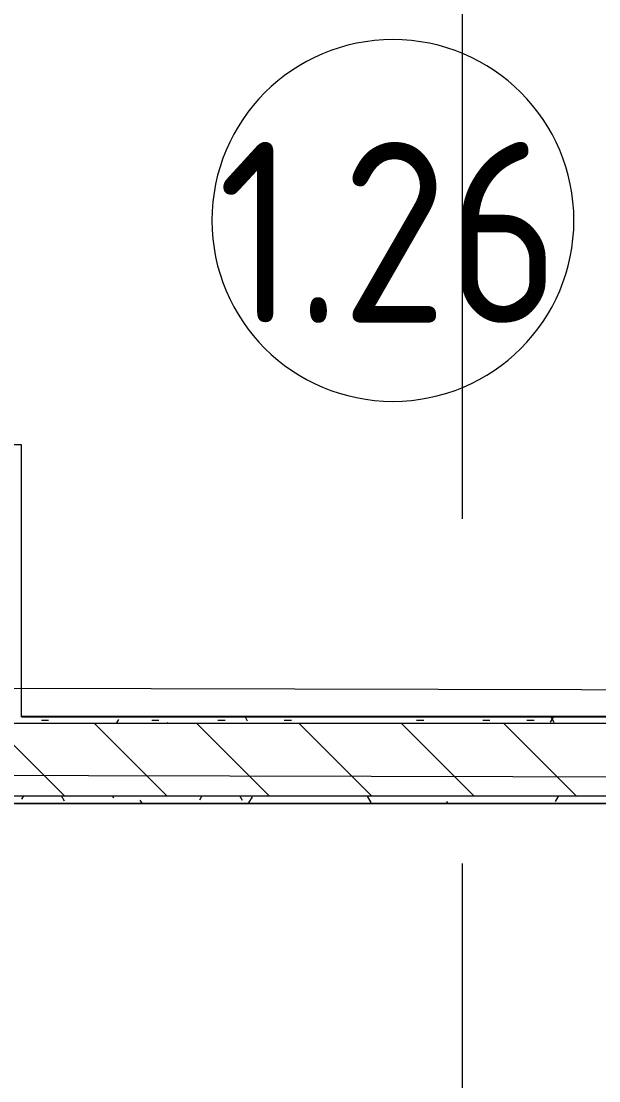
# Model space of a CAD drawing. Header units: millimetres. Extents: x -1113 to 415037, y -3642 to 28069.
# Drawn here: x 24755 to 26351, y 9976 to 12906 of the extents above; entities that cross this region are included whole.
import ezdxf

# ---------------------------------------------------------------- set-up
doc = ezdxf.new("R2010")
doc.units = ezdxf.units.MM
doc.linetypes.add('Осевая', pattern=[6350, 1270, -952.5, 3175, -952.5])
for name, color, linetype, lineweight in [('0) Стена 3.93м', 3, 'Continuous', 60), ('A-AREA-BNDY', 7, 'Continuous', 5), ('A-AREA-IDEN', 7, 'Continuous', 9), ('A-FLOR', 7, 'Continuous', 9), ('I-WALL', 7, 'Continuous', 5), ('Оси-2', 7, 'Осевая', 9)]:
    doc.layers.add(name, color=color, linetype=linetype, lineweight=lineweight)
doc.layers.add('A-WALL-1', color=9, linetype='Continuous', lineweight=5, true_color=0x808080)
doc.layers.add('A-WALL-FNSH-1', color=9, linetype='Continuous', lineweight=5, true_color=0x808080)
doc.styles.add('GOST Common', font='GOST Common.ttf', dxfattribs={"width": 0.9, "height": 500})
pattern_1 = [(0, (0, 0), (243.84, 60.96), [20.117, -162.763, 20.117, -162.763, -975.36]), (0, (0, 0), (243.84, 60.96), [-365.76, 20.117, -345.643, 20.117, -162.763, -426.72]), (0, (0, 0), (243.84, 60.96), [-914.4, 20.117, -101.803, 20.117, -284.683]), (120, (91.44, 30.48), (-174.71291, 180.69163), [20.117, -162.763, 20.117, -162.763, -975.36]), (120, (91.44, 30.48), (-174.71291, 180.69163), [-365.76, 20.117, -345.643, 20.117, -162.763, -426.72]), (120, (91.44, 30.48), (-174.71291, 180.69163), [-914.4, 20.117, -101.803, 20.117, -284.683]), (240, (121.92, 152.4), (-69.12709, -241.65163), [20.117, -162.763, 20.117, -162.763, -975.36]), (240, (121.92, 152.4), (-69.12709, -241.65163), [-365.76, 20.117, -345.643, 20.117, -162.763, -426.72]), (240, (121.92, 152.4), (-69.12709, -241.65163), [-914.4, 20.117, -101.803, 20.117, -284.683])]

# ---------------------------------------------------------------- blocks, each defined once
blk = doc.blocks.new('Марка_Помещения - Номер-25198446-Объем проектирования 1 этажа')
at = {"layer": 'A-AREA-IDEN'}
for start, end in [(360, 180), (180, 360)]:
    blk.add_arc((0, 0), 2.5, start, end, dxfattribs=at)
blk = doc.blocks.new('1floor')
at = {"layer": 'I-WALL'}
h = blk.add_hatch(dxfattribs=at)
h.set_pattern_fill('FP_191', color=256, style=0, pattern_type=2)
h.set_pattern_definition(pattern_1)
h.paths.add_polyline_path([(26497, 11100), (27090, 11100), (27067.9, 11120), (24690, 11119), (24670, 11100), (26260.1, 11100)])
h.paths.add_polyline_path([(24670, 11100), (24690, 11120), (24670, 11120)])
h.paths.add_polyline_path([(27090, 11100), (27090, 11120), (27070, 11120)])
h = blk.add_hatch(dxfattribs=at)
h.set_pattern_fill('FP_23', color=256, style=0, pattern_type=2)
h.set_pattern_definition([(135, (0, 0), (-141.4214, -141.4214), [])])
h.paths.add_polyline_path([(27070, 10900), (27840, 10900), (27840, 11100), (24420, 11100), (24420, 10900), (26497, 10900)])
h.paths.add_polyline_path([(23590, 10900), (23720, 10900), (23720, 11100), (23540, 11100), (23540, 10900)])
h.paths.add_polyline_path([(22840, 10900), (22840, 11100), (22790, 11100), (22790, 10900)])
h = blk.add_hatch(dxfattribs=at)
h.set_pattern_fill('FP_191', color=256, style=0, pattern_type=2)
h.set_pattern_definition(pattern_1)
h.paths.add_polyline_path([(26221.5, 10880), (28040, 10880), (28040, 10900), (24420, 10900), (24420, 10880), (26148.3, 10880)])
h.paths.add_polyline_path([(23720, 10880), (23720, 10900), (23540, 10900), (23540, 10880), (23670, 10880)])
h.paths.add_polyline_path([(22590.4, 10880), (22840, 10880), (22840, 10900), (22570, 10900), (22570, 10880), (22590, 10880)])
at = {"layer": 'A-FLOR'}
for p, q in [((27069, 11120), (24691, 11120)), ((23810, 10880), (28060, 10880))]:
    blk.add_line(p, q, dxfattribs=at)
at = {"layer": 'A-WALL-1'}
for p, q in [((27070, 11120), (24690, 11120)), ((27090, 11100), (24670, 11100)), ((24420, 10900), (28040, 10900))]:
    blk.add_line(p, q, dxfattribs=at)
at = {"layer": 'A-WALL-FNSH-1'}
for p, q in [((24691, 11871), (22811, 11871)), ((24691, 11119), (24691, 11871)), ((24691, 11119), (27069, 11119)), ((24420, 10879), (28061, 10879))]:
    blk.add_line(p, q, dxfattribs=at)
at = {"layer": 'Оси-2'}
blk.add_line((25910, 3093.7), (25910, 22398.1), dxfattribs=at)
at = {"layer": 'A-AREA-IDEN', "xscale": 199.9999999999999, "yscale": 199.9999999999999, "zscale": 199.9999999999999}
blk.add_blockref('Марка_Помещения - Номер-25198446-Объем проектирования 1 этажа', (25717.4, 12490.9), dxfattribs=at)
at = {"layer": 'A-AREA-IDEN', "insert": (25233.6, 12708), "char_height": 500, "width": 1212.151, "attachment_point": 1, "style": 'GOST Common'}
blk.add_mtext('1.26', dxfattribs=at)

msp = doc.modelspace()

# ---------------------------------------------------------------- linework, layer by layer
at = {"layer": 'A-AREA-BNDY', "flags": 128}
for points in [[(22844.2, 13704.9), (22839.8, 11816.9), (24719.8, 11812.5), (24718, 11061.5), (27096, 11055.9), (27100.4, 12936.9), (27850.4, 12935.1), (27852.2, 13693.1), (25233.2, 13699.3), (25233.2, 13691.3), (23433.2, 13695.5), (23433.2, 13703.5)], [(28059.5, 7854.6), (28066.4, 10812.6), (22595.5, 10825.5), (22597.8, 11825.5), (20259.8, 11830.9), (20257.5, 10851.9), (20236.5, 10842), (20229.5, 7873)]]:
    msp.add_lwpolyline(points, close=True, dxfattribs=at)

# ---------------------------------------------------------------- block references
at = {"layer": '0) Стена 3.93м'}
msp.add_blockref('1floor', (64.7, -136.1), dxfattribs=at)

doc.saveas('drawing.dxf')
